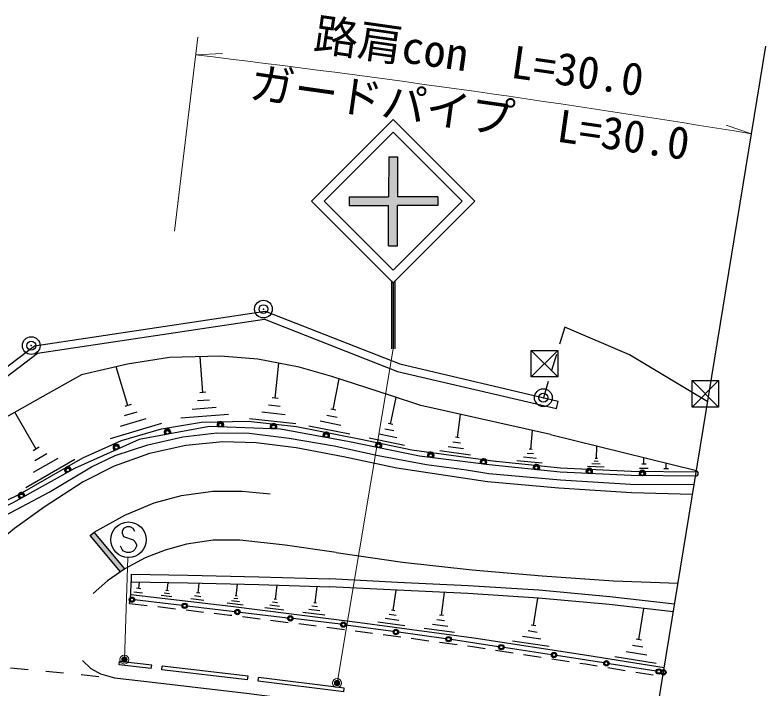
# Model space of a CAD drawing. Units: millimetres, scale not verified. Extents: x 40000 to 680000, y 20000 to 380000.
# Drawn here: x 401313 to 443650, y 297467 to 335442 of the extents above; entities that cross this region are included whole.
import ezdxf
from ezdxf.enums import TextEntityAlignment as Align

# ---------------------------------------------------------------- set-up
doc = ezdxf.new("R2010")
doc.units = ezdxf.units.MM
doc.header["$LTSCALE"] = 1000
doc.header["$PDMODE"] = 32
doc.header["$PDSIZE"] = 500
doc.linetypes.add('CHAIN', pattern=[18.5, 12, -1.5, 3.5, -1.5])
for name, color, linetype, lineweight in [('M-BGD', 7, 'Continuous', 25), ('M-BMK', 2, 'CHAIN', 13), ('M-BMK-OTRS', 5, 'Continuous', 25), ('M-STR-HTXT', 7, 'Continuous', 13), ('M-STR-STRC', 7, 'Continuous', 25)]:
    doc.layers.add(name, color=color, linetype=linetype, lineweight=lineweight)
doc.styles.add('ＭＳ ゴシック', font='')
doc.styles.get('ＭＳ ゴシック').set_extended_font_data('MS Gothic')

msp = doc.modelspace()

# ---------------------------------------------------------------- hatches: boundary and pattern name
at = {"layer": 'M-STR-STRC'}
for points in [[(422872, 322446), (422876, 324705), (425143, 324705), (425143, 325205), (422877, 325205), (422881, 327446), (422381, 327446), (422377, 325205), (420143, 325205), (420143, 324705), (422376, 324705), (422372, 322446)], [(422733, 320459), (422633, 320359), (422533, 320459), (422530, 316636), (422730, 316636)], [(407262, 304073), (407509, 304246), (405770, 306303), (405541, 306109)]]:
    msp.add_hatch(color=256, dxfattribs=at).paths.add_polyline_path(points)

# ---------------------------------------------------------------- linework, layer by layer
at = {"layer": 'M-BGD'}
for p, q in [((432302, 317851), (432012, 316894)), ((430410, 315048), (430410, 316548)), ((430410, 316548), (431910, 316548)), ((430410, 316548), (431910, 315048)), ((431910, 316548), (430410, 315048)), ((431838, 316320), (431548, 315363)), ((431910, 316548), (431910, 315048)), ((411909, 314171), (411759, 316189)), ((407680, 313442), (407022, 315613)), ((415981, 313858), (416192, 315818)), ((431910, 315048), (430410, 315048)), ((419254, 313206), (419594, 314943)), ((431374, 314789), (431099, 313881)), ((439482, 313349), (439482, 314849)), ((439482, 314849), (440982, 314849)), ((439482, 314849), (440982, 313349)), ((440982, 314849), (439482, 313349)), ((440982, 314849), (440982, 313349)), ((412077, 314184), (411741, 314159)), ((412279, 313748), (411606, 313698)), ((416144, 313840), (415817, 313876)), ((422481, 312397), (422792, 313899)), ((407861, 313496), (407499, 313387)), ((412649, 313325), (411303, 313224)), ((416260, 313387), (415607, 313458)), ((431833, 313264), (431933, 313692)), ((440982, 313349), (439482, 313349)), ((402502, 310986), (401306, 313062)), ((408189, 313069), (407465, 312849)), ((413355, 312926), (410664, 312726)), ((416540, 312916), (415233, 313057)), ((419468, 312764), (418889, 312877)), ((419398, 313178), (419109, 313235)), ((426250, 311632), (426430, 312936)), ((408697, 312696), (407249, 312257)), ((417146, 312410), (414533, 312692)), ((419682, 312321), (418524, 312548)), ((409567, 312433), (406672, 311555)), ((420185, 311821), (417869, 312275)), ((422662, 312012), (422161, 312115)), ((422606, 312371), (422356, 312423)), ((430384, 310963), (430489, 312029)), ((423274, 311188), (421272, 311604)), ((422843, 311626), (421842, 311834)), ((426358, 311617), (426141, 311647)), ((431506, 311801), (439732, 309776)), ((426427, 311312), (425992, 311372)), ((402675, 311085), (402329, 310886)), ((426998, 310642), (425260, 310883)), ((426604, 310992), (425735, 311113)), ((430473, 310954), (430295, 310972)), ((434086, 310454), (434119, 311158)), ((404683, 310399), (401915, 308804)), ((403725, 310461), (402341, 309664)), ((403114, 310723), (402422, 310325)), ((430692, 310455), (429982, 310525)), ((430538, 310709), (430183, 310744)), ((434144, 310451), (434027, 310457)), ((436769, 310132), (436772, 310505)), ((431024, 310183), (429603, 310323)), ((434532, 309962), (433594, 310007)), ((434305, 310130), (433836, 310152)), ((434195, 310292), (433961, 310303)), ((436893, 310131), (436645, 310133)), ((438025, 309873), (438027, 310195)), ((437015, 309882), (436518, 309886)), ((438154, 309872), (437896, 309874)), ((407860, 303940), (407852, 303500)), ((407834, 302786), (407852, 303500)), ((408405, 303115), (408164, 303144)), ((408284, 303129), (408327, 303492)), ((409892, 303005), (409946, 303461)), ((411634, 302870), (411699, 303426)), ((413777, 302701), (413862, 303378)), ((415992, 302512), (416093, 303319)), ((418236, 302317), (418352, 303248)), ((407776, 302290), (407834, 302786)), ((408498, 302860), (408015, 302916)), ((410161, 302666), (409553, 302737)), ((410027, 302836), (409723, 302871)), ((409968, 302997), (409817, 303014)), ((411727, 302859), (411542, 302881)), ((422638, 301889), (422793, 303030)), ((425355, 301619), (425528, 302903)), ((407776, 302290), (408770, 302174)), ((411962, 302457), (411221, 302543)), ((411798, 302663), (411428, 302707)), ((414172, 302194), (413270, 302306)), ((413965, 302372), (413514, 302428)), ((413871, 302537), (413646, 302565)), ((413834, 302694), (413721, 302708)), ((416104, 302316), (415835, 302350)), ((416059, 302504), (415925, 302521)), ((418314, 302307), (418159, 302326)), ((430546, 301042), (430783, 302592)), ((409366, 302105), (410359, 301989)), ((410955, 301919), (411948, 301804)), ((416463, 301908), (415388, 302042)), ((416216, 302120), (415679, 302188)), ((418495, 301864), (417874, 301942)), ((418366, 302090), (418055, 302129)), ((422733, 301876), (422543, 301902)), ((436484, 300250), (436767, 302002)), ((412544, 301734), (413419, 301633)), ((413419, 301633), (413537, 301618)), ((414133, 301543), (415125, 301420)), ((418780, 301619), (417538, 301774)), ((422794, 301610), (422414, 301661)), ((425462, 301604), (425247, 301633)), ((415720, 301345), (416713, 301221)), ((417308, 301147), (418300, 301023)), ((423296, 301025), (421775, 301231)), ((422950, 301330), (422189, 301433)), ((425705, 300990), (424849, 301106)), ((425530, 301304), (425102, 301362)), ((430675, 301023), (430417, 301062)), ((418896, 300949), (419888, 300825)), ((420483, 300750), (421474, 300616)), ((426095, 300647), (424383, 300878)), ((430752, 300658), (430235, 300737)), ((422069, 300535), (423060, 300401)), ((423654, 300321), (424645, 300187)), ((430957, 300274), (429924, 300433)), ((436630, 300226), (436338, 300274)), ((425240, 300106), (426231, 299972)), ((426826, 299892), (427108, 299853)), ((427108, 299853), (427815, 299745)), ((431421, 299851), (429355, 300167)), ((436713, 299814), (436129, 299908)), ((428408, 299655), (429396, 299503)), ((429989, 299413), (430978, 299261)), ((436942, 299377), (435774, 299566)), ((407184, 298823), (407207, 299022)), ((409017, 298815), (407207, 299022)), ((431571, 299171), (432559, 299019)), ((433153, 298929), (433474, 298879)), ((437463, 298894), (435128, 299271)), ((408994, 298617), (407184, 298823)), ((408994, 298617), (409017, 298815)), ((409594, 298548), (409618, 298746)), ((414427, 297984), (409594, 298548)), ((414450, 298183), (409618, 298746)), ((433474, 298879), (434140, 298772)), ((434733, 298676), (435720, 298517)), ((414427, 297984), (414450, 298183)), ((415022, 297909), (415047, 298108)), ((419877, 297504), (415047, 298108)), ((436312, 298421), (437299, 298262)), ((419852, 297306), (415022, 297909)), ((419852, 297306), (419877, 297504))]:
    msp.add_line(p, q, dxfattribs=at)
for points in [[(392311, 310769), (394414, 310731), (402412, 316798), (415422, 318759), (423009, 315786), (431933, 313692)], [(392323, 310329), (394559, 310288), (402589, 316380), (415371, 318307), (422878, 315365), (431833, 313264)], [(440368, 313656), (435963, 316287), (432302, 317851)], [(431506, 311801), (424188, 313437), (422478, 314003), (419177, 315079), (417336, 315599), (414993, 316047), (412891, 316218), (410031, 316145), (407660, 315761), (405064, 315159), (403183, 314108), (398594, 311549), (394692, 309832), (392465, 309738), (392338, 309743)], [(391955, 305210), (392477, 305330), (395353, 305479), (397086, 306272), (401607, 308454), (405141, 310489), (407313, 311468), (409564, 312133), (411827, 312508), (414457, 312550), (417190, 312255), (420807, 311547), (423679, 310951), (428538, 310277)], [(392129, 304331), (393214, 304417), (395204, 304702), (396305, 305077), (398684, 306209), (401071, 307402), (403236, 308557), (405632, 309986), (406966, 310626), (408801, 311225), (410779, 311667), (412700, 311896), (414520, 311875), (416773, 311603), (419314, 311172), (421777, 310632), (424503, 310119), (426770, 309811)], [(428076, 310347), (432060, 309930), (436053, 309740), (439721, 309708)], [(426770, 309811), (428025, 309606), (432058, 309247), (436007, 309005), (439602, 308985)], [(407860, 303940), (411064, 303880), (415061, 303791), (419066, 303666)], [(438499, 302252), (434848, 302658), (430850, 303029), (426856, 303282), (422872, 303466), (419066, 303666)], [(407852, 303500), (411055, 303440), (415050, 303351), (419052, 303226)], [(438428, 301817), (434803, 302220), (430816, 302590), (426832, 302842), (422850, 303027), (419042, 303226)], [(407834, 302786), (413479, 302129), (420463, 301257), (427180, 300348), (433551, 299373), (437912, 298669)]]:
    msp.add_lwpolyline(points, dxfattribs=at)
for centre in [(415319, 318871), (402228, 316814), (431099, 313881)]:
    msp.add_circle(centre, 500, dxfattribs=at)
for p in [(415319, 318871), (402228, 316814), (431099, 313881)]:
    msp.add_point(p, dxfattribs=at)
at = {"layer": 'M-BMK'}
msp.add_arc((323168, -401509), 700000, 80.6932, 88.87121, dxfattribs=at)
at = {"layer": 'M-BMK-OTRS'}
msp.add_line((436373, 289276), (443650, 333684), dxfattribs=at)
at = {"layer": 'M-STR-HTXT'}
for p, q in [((410299, 323272), (411612, 334194)), ((411492, 333201), (413012, 333270)), ((442841, 328750), (441402, 329239)), ((419470, 297800), (422630, 316636)), ((407477, 299124), (407676, 304878))]:
    msp.add_line(p, q, dxfattribs=at)
for centre, radius in [((407477, 299124), 150), ((407477, 299124), 120), ((407477, 299124), 90), ((407477, 299124), 60), ((407477, 299124), 30), ((407477, 299124), 20), ((419470, 297800), 150), ((419470, 297800), 120), ((419470, 297800), 90), ((419470, 297800), 60), ((419470, 297800), 30), ((419470, 297800), 20)]:
    msp.add_circle(centre, radius, dxfattribs=at)
msp.add_arc((323168, -401509), 740000, 80.6932, 83.14498, dxfattribs=at)
for p in [(407477, 299124), (419470, 297800)]:
    msp.add_point(p, dxfattribs=at)
at = {"layer": 'M-STR-STRC'}
for p, q in [((422633, 329551), (418037, 324955)), ((427229, 324955), (422633, 329551)), ((422633, 328844), (418744, 324955)), ((426522, 324955), (422633, 328844)), ((422381, 327446), (422377, 325205)), ((422381, 327446), (422881, 327446)), ((422881, 327446), (422877, 325205)), ((420143, 325205), (420143, 324705)), ((420143, 325205), (422377, 325205)), ((425143, 325205), (422877, 325205)), ((425143, 325205), (425143, 324705)), ((418037, 324955), (422633, 320359)), ((418744, 324955), (422633, 321066)), ((422633, 321066), (426522, 324955)), ((422633, 320359), (427229, 324955)), ((420143, 324705), (422376, 324705)), ((422372, 322446), (422376, 324705)), ((422872, 322446), (422876, 324705)), ((425143, 324705), (422876, 324705)), ((422372, 322446), (422872, 322446)), ((422533, 320459), (422530, 316636)), ((422633, 320359), (422630, 316636)), ((422733, 320459), (422730, 316636)), ((407620, 306604), (407438, 306513)), ((407802, 306604), (407620, 306604)), ((407983, 306513), (407802, 306604)), ((405541, 306109), (405770, 306303)), ((407262, 304073), (405541, 306109)), ((407509, 304246), (405770, 306303)), ((407438, 306513), (407347, 306331)), ((407347, 306331), (407347, 306240)), ((407347, 306240), (407438, 306059)), ((408074, 306331), (407983, 306513)), ((407438, 306059), (407983, 305877)), ((407983, 305877), (408074, 305786)), ((408074, 305786), (408165, 305604)), ((407347, 305331), (407256, 305513)), ((407438, 305240), (407347, 305331)), ((408074, 305331), (407983, 305240)), ((408165, 305513), (408074, 305331)), ((408165, 305604), (408165, 305513)), ((407620, 305150), (407438, 305240)), ((407802, 305150), (407620, 305150)), ((407983, 305240), (407802, 305150)), ((410729, 302167), (408055, 302482)), ((413700, 301818), (411026, 302132)), ((416685, 301464), (413998, 301783)), ((419670, 301110), (416983, 301429)), ((422639, 300702), (419968, 301071)), ((425607, 300291), (422936, 300661)), ((428579, 299846), (425904, 300248)), ((431551, 299399), (428876, 299801)), ((434504, 298936), (431848, 299353)), ((401056, 298653), (402051, 298558)), ((437457, 298473), (434801, 298890)), ((403047, 298464), (404042, 298370)), ((405038, 298276), (405046, 298276)), ((405046, 298276), (406032, 298172)), ((437721, 298429), (437753, 298424))]:
    msp.add_line(p, q, dxfattribs=at)
for points in [[(439680, 309458), (436046, 309490), (432041, 309681), (428050, 310098), (424112, 310589), (420178, 311394), (416279, 312111), (412284, 312254), (408312, 311525), (404673, 309893), (401195, 307951), (397585, 306148), (393882, 304921)], [(422838, 309910), (419826, 310554), (417156, 311049), (414914, 311331), (413033, 311388), (410945, 311186), (408887, 310732), (406912, 310021), (405148, 309130), (402953, 307708), (401285, 306512), (399728, 305231), (398646, 304242)], [(439512, 308432), (436060, 308513), (431966, 308789), (427954, 309131), (422838, 309910)], [(405770, 306303), (407499, 307257), (409167, 307952), (410707, 308377), (412460, 308622), (414120, 308612), (415702, 308469)], [(419417, 305164), (416550, 305568), (413995, 305859), (412481, 305846), (410979, 305619), (409772, 305296), (408644, 304849), (407509, 304246), (406528, 303561), (405727, 302839)], [(419417, 305164), (423152, 304621), (427091, 304186), (431033, 303839), (435054, 303553), (438693, 303433)], [(405112, 299063), (405589, 298617), (406133, 298329), (406928, 298104), (408397, 297920), (414365, 297226), (420178, 296485), (425751, 295722), (431058, 294923), (436526, 294056), (437139, 293955)]]:
    msp.add_lwpolyline(points, dxfattribs=at)
for centre, radius in [((412890, 312345), 112), ((409905, 311932), 100), ((412890, 312345), 100), ((415888, 312238), 112), ((415888, 312238), 100), ((418861, 311750), 100), ((421808, 311175), 100), ((407026, 311071), 100), ((424746, 310624), 112), ((424746, 310624), 100), ((427723, 310252), 112), ((427723, 310252), 100), ((404294, 309810), 100), ((430704, 309933), 100), ((433688, 309715), 100), ((436681, 309597), 100), ((401675, 308348), 100), ((407711, 305877), 1000), ((407906, 302499), 150), ((407906, 302499), 120), ((407906, 302499), 100), ((410878, 302150), 150), ((410878, 302150), 120), ((410878, 302150), 100), ((413849, 301801), 150), ((413849, 301801), 120), ((413849, 301801), 100), ((416834, 301446), 150), ((416834, 301446), 120), ((416834, 301446), 100), ((419819, 301092), 150), ((419819, 301092), 120), ((419819, 301092), 100), ((422787, 300681), 150), ((422787, 300681), 120), ((422787, 300681), 100), ((425756, 300271), 150), ((425756, 300271), 120), ((425756, 300271), 100), ((428727, 299824), 150), ((428727, 299824), 120), ((428727, 299824), 100), ((431699, 299377), 150), ((431699, 299377), 120), ((431699, 299377), 100), ((434652, 298913), 150), ((434652, 298913), 120), ((434652, 298913), 100), ((437605, 298449), 150), ((437605, 298449), 120), ((437605, 298449), 100), ((437868, 298404), 150), ((437868, 298404), 120), ((437868, 298404), 100)]:
    msp.add_circle(centre, radius, dxfattribs=at)
for centre, radius, start, end in [((412890, 312345), 188, 321.0831, 214.8229), ((412890, 312345), 150, 309.3626, 226.5434), ((409905, 311932), 188, 333.5276, 227.2674), ((409905, 311932), 150, 321.8072, 238.9879), ((409905, 311932), 112, 280.3976, 280.3975), ((415888, 312238), 188, 321.0831, 214.8229), ((415888, 312238), 150, 309.3626, 226.5434), ((418861, 311750), 188, 312.7061, 206.4459), ((418861, 311750), 150, 300.9856, 218.1664), ((418861, 311750), 112, 259.57603, 259.57598), ((407026, 311071), 188, 347.2822, 241.022), ((407026, 311071), 150, 335.5617, 252.7424), ((407026, 311071), 112, 294.1521, 294.152), ((421808, 311175), 188, 311.5768, 205.3166), ((421808, 311175), 150, 299.8564, 217.0371), ((421808, 311175), 112, 258.4468, 258.4467), ((424746, 310624), 188, 316.0156, 209.7554), ((424746, 310624), 150, 304.2951, 221.4759), ((427723, 310252), 188, 316.0156, 209.7554), ((427723, 310252), 150, 304.2951, 221.4759), ((404294, 309810), 188, 352.3024, 246.0422), ((404294, 309810), 150, 340.582, 257.7627), ((404294, 309810), 112, 299.17235, 299.1723), ((430704, 309933), 188, 317.1576, 210.8974), ((430704, 309933), 150, 305.4372, 222.6179), ((430704, 309933), 112, 264.0276, 264.0275), ((433688, 309715), 188, 320.4063, 214.1461), ((433688, 309715), 150, 308.6858, 225.8666), ((433688, 309715), 112, 267.2763, 267.2762), ((436681, 309597), 188, 322.6292, 216.369), ((436681, 309597), 150, 310.9087, 228.0895), ((436681, 309597), 112, 269.49909, 269.49908), ((439681, 309608), 150, 269.4991, 89.4991), ((401675, 308348), 188, 352.3024, 246.0422), ((401675, 308348), 150, 340.582, 257.7627), ((401675, 308348), 112, 299.17235, 299.1723)]:
    msp.add_arc(centre, radius, start, end, dxfattribs=at)

# ---------------------------------------------------------------- texts
at = {"layer": 'M-STR-HTXT', "style": 'ＭＳ ゴシック'}
for s, p in [('路肩con\u3000L=30.0', (427261, 331638)), ('ガードパイプ\u3000L=30.0', (426751, 328478))]:
    msp.add_text(s, height=1833, rotation=351.919, dxfattribs=at).set_placement(p, align=Align.BOTTOM_CENTER)

doc.saveas('drawing.dxf')
